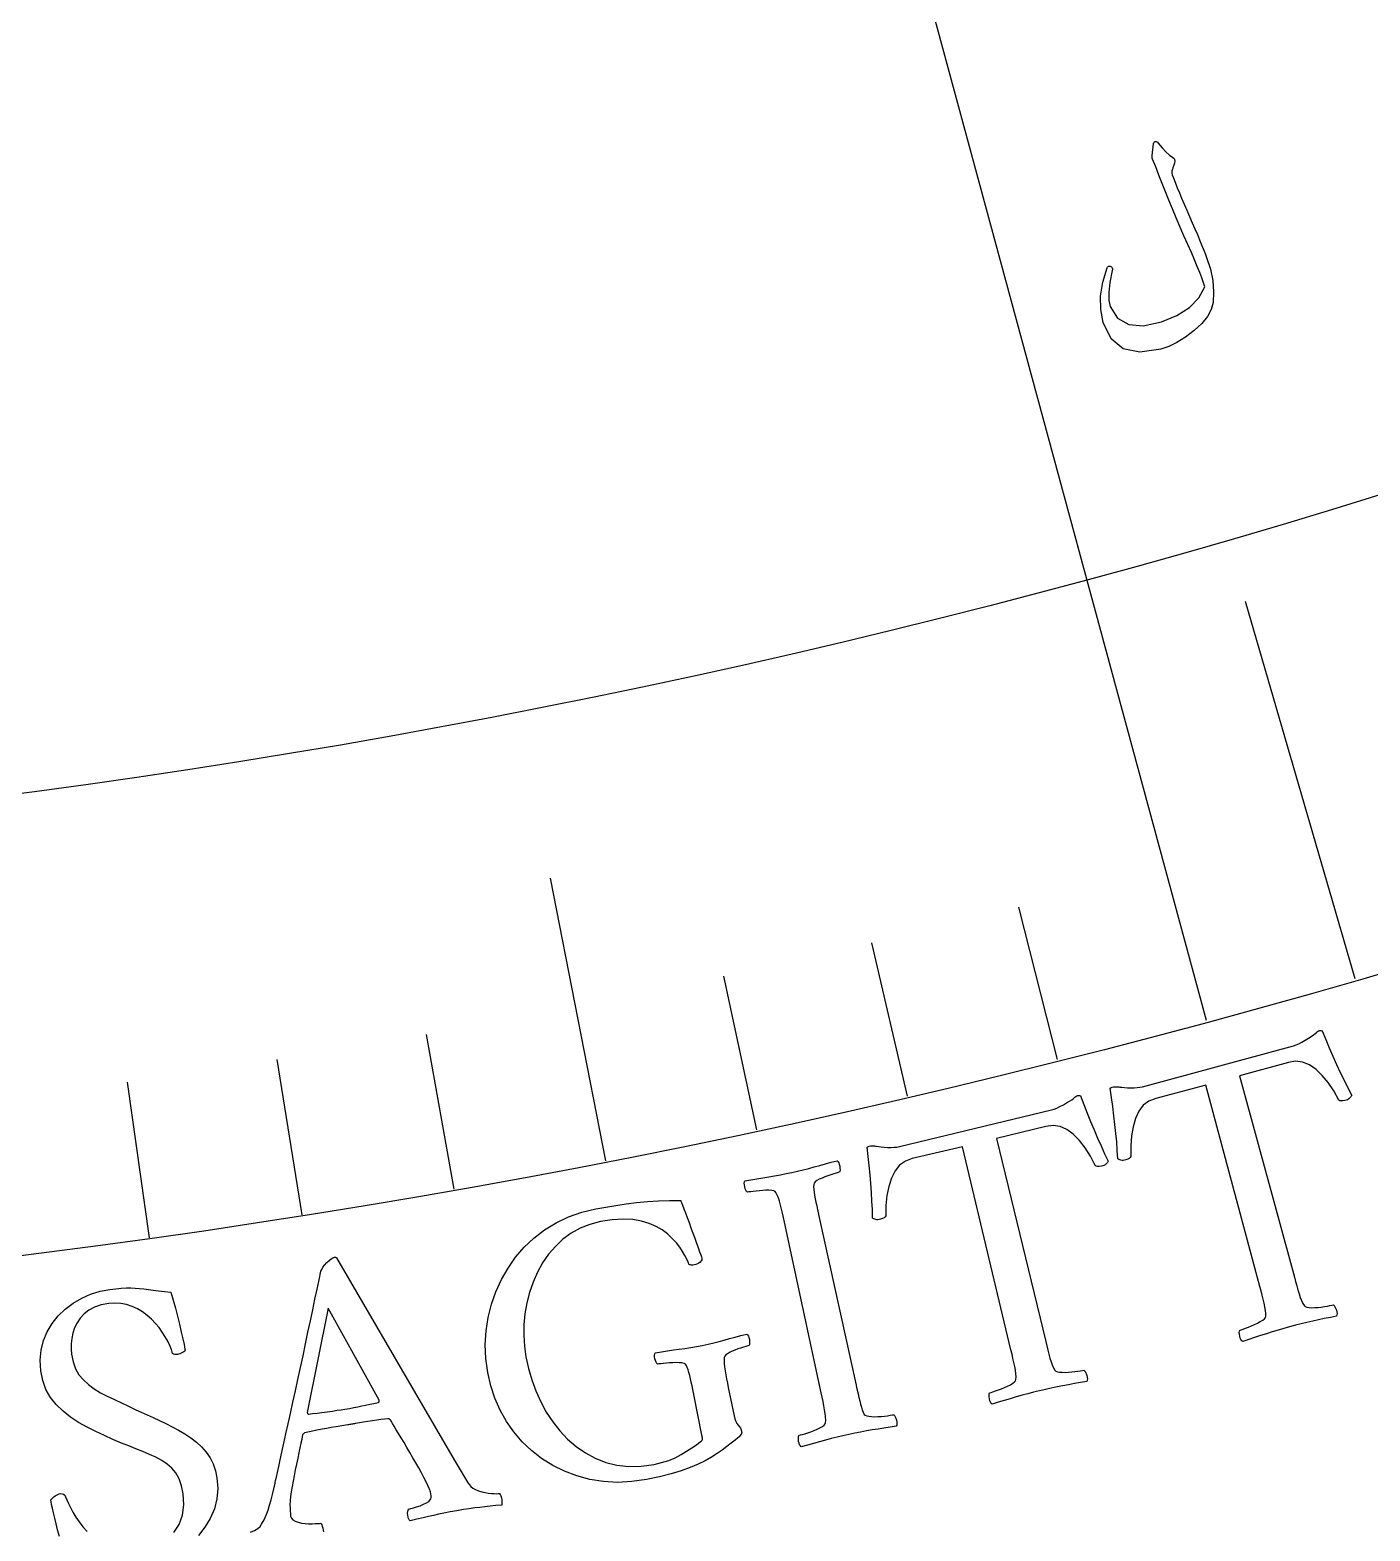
# Model space of a CAD drawing. Header units: millimetres. Extents: x -65 to 65, y -65 to 75.
# Drawn here: x 6.51 to 14.5, y -52.91 to -43.98 of the extents above; entities that cross this region are included whole.
import ezdxf

# ---------------------------------------------------------------- set-up
doc = ezdxf.new("R2010")
doc.units = ezdxf.units.MM
for name, color, linetype in [('CUT_OUTER', 1, 'Continuous'), ('ENGRAVE', 7, 'Continuous'), ('ENGRAVE_FINE', 8, 'Continuous'), ('TEXT', 5, 'Continuous')]:
    doc.layers.add(name, color=color, linetype=linetype)

msp = doc.modelspace()

# ---------------------------------------------------------------- linework, layer by layer
at = {"layer": 'CUT_OUTER'}
msp.add_arc((-0.0001, -0.0002), 64.9998, 178.916906, 2.285404, dxfattribs=at)
at = {"layer": 'ENGRAVE'}
for points in [[(13.5225, -49.8743), (11.4814, -42.3461)], [(14.407, -49.626), (13.7546, -47.3788)], [(9.9437, -50.7093), (9.6135, -49.0253)]]:
    msp.add_lwpolyline(points, dxfattribs=at)
for radius in [63.7, 63.7, 61.9938, 58.825, 58.825, 56.3225, 51.675, 51.675, 48.945]:
    msp.add_circle((0, 0), radius, dxfattribs=at)
at = {"layer": 'ENGRAVE_FINE'}
for points in [[(12.6336, -50.1069), (12.4048, -49.1993)], [(11.7407, -50.3236), (11.528, -49.4121)], [(10.8439, -50.5244), (10.6475, -49.6092)], [(9.0402, -50.8781), (8.8764, -49.9565)], [(8.1338, -51.0308), (7.9865, -50.1065)], [(7.2248, -51.1674), (7.094, -50.2406)]]:
    msp.add_lwpolyline(points, dxfattribs=at)
at = {"layer": 'TEXT'}
for points in [[(13.2062, -44.6541), (13.2073, -44.6491), (13.2095, -44.6451), (13.2128, -44.6421), (13.2171, -44.6402), (13.2218, -44.6396), (13.2263, -44.6409), (13.2306, -44.6439), (13.2347, -44.6487), (13.2571, -44.6772), (13.2791, -44.701), (13.3008, -44.7201), (13.3219, -44.7346), (13.3286, -44.7401), (13.3322, -44.7476), (13.3329, -44.7572), (13.3306, -44.7688), (13.3287, -44.7746), (13.3268, -44.7802), (13.3251, -44.7856), (13.3236, -44.7908), (13.3221, -44.7956), (13.3207, -44.8), (13.3193, -44.8041), (13.318, -44.8077), (13.316, -44.8142), (13.3153, -44.8215), (13.316, -44.8296), (13.3181, -44.8383), (13.3269, -44.8622), (13.337, -44.888), (13.3482, -44.9159), (13.3606, -44.9459), (13.3741, -44.9779), (13.3886, -45.012), (13.4041, -45.0482), (13.4207, -45.0865), (13.4377, -45.1245), (13.4535, -45.1604), (13.4679, -45.194), (13.4811, -45.2255), (13.493, -45.2548), (13.5039, -45.2821), (13.5136, -45.3072), (13.5223, -45.3304), (13.545, -45.3997), (13.559, -45.4676), (13.5643, -45.5341), (13.5609, -45.5991), (13.5508, -45.6397), (13.5287, -45.681), (13.4946, -45.7229), (13.4486, -45.7655), (13.3965, -45.8047), (13.3461, -45.8364), (13.2972, -45.8604), (13.25, -45.8768), (13.1252, -45.895), (13.0264, -45.8745), (12.9537, -45.8155), (12.9071, -45.7183), (12.8918, -45.6404), (12.8907, -45.5602), (12.9036, -45.4776), (12.9307, -45.3928), (12.9331, -45.3876), (12.9361, -45.384), (12.9398, -45.3819), (12.9441, -45.3813), (12.949, -45.3817), (12.953, -45.383), (12.956, -45.3851), (12.9582, -45.388), (12.9605, -45.3926), (12.9616, -45.3973), (12.9617, -45.4022), (12.9606, -45.4071), (12.9463, -45.4794), (12.9393, -45.5395), (12.9396, -45.5874), (12.9474, -45.623), (12.9924, -45.6918), (13.0585, -45.7299), (13.1456, -45.7373), (13.2536, -45.7138), (13.3461, -45.6758), (13.4201, -45.6281), (13.4757, -45.5711), (13.5129, -45.5047), (13.5045, -45.4804), (13.4941, -45.4523), (13.4817, -45.4202), (13.4672, -45.3843), (13.4506, -45.3444), (13.4318, -45.3004), (13.4108, -45.2525), (13.3875, -45.2005), (13.3642, -45.1466), (13.3414, -45.0936), (13.3193, -45.0413), (13.2978, -44.9897), (13.2771, -44.939), (13.2571, -44.8889), (13.2379, -44.8396), (13.2195, -44.791), (13.1998, -44.7447), (13.1985, -44.7392), (13.1977, -44.7339), (13.1976, -44.7288), (13.1982, -44.7238)], [(14.0408, -50.0241), (14.0557, -50.0191), (14.0723, -50.012), (14.0904, -50.0028), (14.1103, -49.9916), (14.1294, -49.9798), (14.1458, -49.9692), (14.1593, -49.9597), (14.1699, -49.9514), (14.1773, -49.9447), (14.1837, -49.9397), (14.1889, -49.9362), (14.193, -49.9344), (14.1967, -49.9337), (14.2009, -49.9335), (14.2056, -49.9338), (14.2108, -49.9346), (14.2321, -49.9864), (14.2536, -50.0372), (14.2753, -50.0869), (14.2973, -50.1356), (14.3194, -50.1833), (14.3417, -50.23), (14.3642, -50.2756), (14.387, -50.3202), (14.3849, -50.3236), (14.382, -50.3275), (14.3783, -50.3319), (14.3738, -50.3369), (14.3685, -50.3417), (14.3622, -50.3454), (14.355, -50.3482), (14.3468, -50.3498), (14.3348, -50.3524), (14.3247, -50.3529), (14.3165, -50.3512), (14.3103, -50.3473), (14.2799, -50.2925), (14.2471, -50.2439), (14.212, -50.2015), (14.1745, -50.1653), (14.1353, -50.1378), (14.0949, -50.1216), (14.0532, -50.1168), (14.0102, -50.1233), (13.718, -50.2041), (14.0455, -51.4028), (14.0527, -51.4288), (14.0598, -51.4538), (14.0668, -51.4779), (14.0737, -51.5011), (14.0808, -51.5226), (14.0883, -51.5417), (14.0964, -51.5584), (14.105, -51.5728), (14.1108, -51.5775), (14.1202, -51.5809), (14.1332, -51.583), (14.1497, -51.5838), (14.1681, -51.5835), (14.1867, -51.5823), (14.2056, -51.5803), (14.2248, -51.5774), (14.2426, -51.5741), (14.2574, -51.5713), (14.2691, -51.5688), (14.2779, -51.5666), (14.2827, -51.5714), (14.2873, -51.5782), (14.2916, -51.587), (14.2957, -51.5979), (14.2987, -51.609), (14.2999, -51.6187), (14.2991, -51.627), (14.2965, -51.6339), (14.2599, -51.6415), (14.224, -51.6491), (14.189, -51.6565), (14.1547, -51.6639), (14.1206, -51.6715), (14.0863, -51.6797), (14.0516, -51.6884), (14.0165, -51.6977), (13.9824, -51.7072), (13.9481, -51.7172), (13.9136, -51.7277), (13.879, -51.7387), (13.8441, -51.75), (13.8089, -51.7616), (13.7734, -51.7734), (13.7377, -51.7854), (13.732, -51.7808), (13.7272, -51.774), (13.7233, -51.765), (13.7203, -51.7539), (13.7183, -51.7425), (13.7176, -51.7326), (13.7181, -51.7244), (13.7198, -51.7178), (13.7286, -51.7153), (13.7402, -51.7115), (13.7548, -51.7064), (13.7723, -51.7), (13.7909, -51.6927), (13.8089, -51.6848), (13.8262, -51.6762), (13.8428, -51.667), (13.857, -51.6578), (13.8671, -51.6495), (13.8729, -51.6419), (13.8746, -51.6352), (13.8748, -51.6185), (13.8733, -51.6), (13.8702, -51.5797), (13.8654, -51.5576), (13.8597, -51.5341), (13.8536, -51.5097), (13.847, -51.4845), (13.8401, -51.4584), (13.5174, -50.2585), (13.2196, -50.3376), (13.1792, -50.3537), (13.1457, -50.3789), (13.1189, -50.4133), (13.0989, -50.4568), (13.0848, -50.5071), (13.0754, -50.5615), (13.0709, -50.6202), (13.0713, -50.6831), (13.0679, -50.6896), (13.0617, -50.6952), (13.0528, -50.6999), (13.041, -50.7037), (13.0332, -50.7064), (13.0259, -50.7076), (13.0189, -50.7075), (13.0124, -50.7059), (13.0065, -50.7037), (13.0015, -50.7017), (12.9972, -50.6997), (12.9938, -50.6978), (12.9909, -50.6479), (12.987, -50.5972), (12.9824, -50.5457), (12.9769, -50.4935), (12.9707, -50.4405), (12.9639, -50.3867), (12.9566, -50.3321), (12.9488, -50.2766), (12.9545, -50.2731), (12.9611, -50.2705), (12.9685, -50.2688), (12.9769, -50.2681), (12.9852, -50.2679), (12.9926, -50.2682), (12.9992, -50.2688), (13.005, -50.2698), (13.018, -50.2717), (13.0333, -50.2731), (13.0508, -50.2741), (13.0706, -50.2747), (13.0906, -50.2746), (13.109, -50.2734), (13.1257, -50.2712), (13.1407, -50.268)], [(12.5991, -50.4065), (12.6142, -50.4019), (12.6309, -50.3953), (12.6493, -50.3867), (12.6695, -50.376), (12.689, -50.3648), (12.7056, -50.3547), (12.7194, -50.3456), (12.7302, -50.3375), (12.7379, -50.3311), (12.7444, -50.3262), (12.7497, -50.3229), (12.7538, -50.3213), (12.7576, -50.3206), (12.7618, -50.3205), (12.7664, -50.3209), (12.7716, -50.3219), (12.7914, -50.3743), (12.8115, -50.4257), (12.8318, -50.476), (12.8523, -50.5254), (12.873, -50.5737), (12.894, -50.621), (12.9152, -50.6672), (12.9366, -50.7124), (12.9345, -50.7157), (12.9315, -50.7195), (12.9277, -50.7239), (12.923, -50.7288), (12.9176, -50.7334), (12.9112, -50.737), (12.9039, -50.7395), (12.8957, -50.7409), (12.8836, -50.7432), (12.8734, -50.7433), (12.8653, -50.7414), (12.8592, -50.7373), (12.8304, -50.6817), (12.7991, -50.6322), (12.7652, -50.5888), (12.7288, -50.5515), (12.6903, -50.5229), (12.6503, -50.5056), (12.6088, -50.4996), (12.5657, -50.5048), (12.2712, -50.5772), (12.5642, -51.7847), (12.5707, -51.8109), (12.577, -51.8362), (12.5833, -51.8605), (12.5896, -51.8839), (12.596, -51.9056), (12.6031, -51.9249), (12.6107, -51.9418), (12.6188, -51.9564), (12.6245, -51.9612), (12.6338, -51.9649), (12.6467, -51.9674), (12.6632, -51.9687), (12.6816, -51.9689), (12.7003, -51.9683), (12.7192, -51.9668), (12.7385, -51.9644), (12.7563, -51.9617), (12.7712, -51.9593), (12.783, -51.9571), (12.7918, -51.9552), (12.7965, -51.9601), (12.8009, -51.9671), (12.805, -51.976), (12.8087, -51.987), (12.8114, -51.9982), (12.8123, -52.0079), (12.8113, -52.0162), (12.8085, -52.023), (12.7717, -52.0296), (12.7356, -52.0361), (12.7003, -52.0425), (12.6659, -52.0489), (12.6316, -52.0556), (12.597, -52.0627), (12.5621, -52.0705), (12.5268, -52.0787), (12.4924, -52.0872), (12.4579, -52.0962), (12.4231, -52.1057), (12.3881, -52.1157), (12.3529, -52.1261), (12.3174, -52.1366), (12.2817, -52.1474), (12.2456, -52.1584), (12.24, -52.1536), (12.2354, -52.1467), (12.2318, -52.1376), (12.2291, -52.1264), (12.2274, -52.1149), (12.227, -52.1051), (12.2277, -52.0969), (12.2296, -52.0904), (12.2385, -52.088), (12.2502, -52.0846), (12.265, -52.0799), (12.2826, -52.074), (12.3014, -52.0673), (12.3196, -52.0599), (12.3372, -52.0518), (12.3541, -52.043), (12.3685, -52.0343), (12.3788, -52.0263), (12.3849, -52.0189), (12.3868, -52.0122), (12.3874, -51.9955), (12.3864, -51.977), (12.3839, -51.9566), (12.3798, -51.9343), (12.3747, -51.9107), (12.3693, -51.8862), (12.3635, -51.8608), (12.3573, -51.8345), (12.0692, -50.6258), (11.7692, -50.6964), (11.7284, -50.7113), (11.6942, -50.7355), (11.6665, -50.7691), (11.6452, -50.812), (11.6296, -50.8618), (11.6187, -50.916), (11.6125, -50.9745), (11.6111, -51.0374), (11.6075, -51.0438), (11.6012, -51.0492), (11.5921, -51.0537), (11.5803, -51.0572), (11.5724, -51.0596), (11.565, -51.0606), (11.558, -51.0603), (11.5516, -51.0585), (11.5458, -51.0562), (11.5408, -51.054), (11.5366, -51.0519), (11.5332, -51.0499), (11.5317, -50.9999), (11.5293, -50.9491), (11.5261, -50.8975), (11.5221, -50.8452), (11.5175, -50.792), (11.5123, -50.7381), (11.5066, -50.6832), (11.5003, -50.6275), (11.5061, -50.6242), (11.5128, -50.6218), (11.5203, -50.6204), (11.5286, -50.6198), (11.5369, -50.6199), (11.5444, -50.6204), (11.551, -50.6212), (11.5567, -50.6224), (11.5697, -50.6246), (11.5849, -50.6265), (11.6023, -50.628), (11.6221, -50.6292), (11.6422, -50.6296), (11.6606, -50.629), (11.6773, -50.6273), (11.6924, -50.6245)], [(11.0514, -50.7785), (11.0857, -50.7708), (11.1195, -50.7627), (11.1527, -50.7542), (11.1853, -50.7453), (11.2181, -50.7363), (11.2516, -50.7272), (11.286, -50.718), (11.321, -50.7089), (11.3264, -50.7137), (11.3309, -50.7207), (11.3344, -50.7298), (11.337, -50.7411), (11.3385, -50.7526), (11.3389, -50.7624), (11.3382, -50.7705), (11.3363, -50.777), (11.3277, -50.7792), (11.3162, -50.7825), (11.3018, -50.7869), (11.2846, -50.7924), (11.2662, -50.7986), (11.2486, -50.8052), (11.2316, -50.812), (11.2154, -50.8192), (11.2014, -50.8266), (11.1911, -50.8341), (11.1847, -50.8418), (11.182, -50.8496), (11.1817, -50.8634), (11.1825, -50.8788), (11.1845, -50.896), (11.1876, -50.9148), (11.1914, -50.9348), (11.1956, -50.9558), (11.2002, -50.9776), (11.2051, -51.0003), (11.2059, -51.004), (11.2067, -51.0076), (11.2075, -51.0113), (11.2083, -51.0149), (11.2091, -51.0186), (11.2099, -51.0222), (11.2107, -51.0259), (11.2115, -51.0296), (11.4348, -52.0458), (11.4356, -52.0495), (11.4364, -52.0531), (11.4372, -52.0568), (11.438, -52.0604), (11.4388, -52.0641), (11.4396, -52.0677), (11.4404, -52.0714), (11.4412, -52.075), (11.4463, -52.0976), (11.4512, -52.1191), (11.4561, -52.1395), (11.4609, -52.1589), (11.4659, -52.1767), (11.4713, -52.1927), (11.477, -52.2068), (11.4832, -52.2191), (11.4888, -52.2241), (11.498, -52.228), (11.5108, -52.2307), (11.5273, -52.2324), (11.5457, -52.233), (11.5647, -52.2327), (11.584, -52.2316), (11.6039, -52.2295), (11.6223, -52.2271), (11.6376, -52.2249), (11.6497, -52.2229), (11.6587, -52.2211), (11.6632, -52.2262), (11.6675, -52.2332), (11.6713, -52.2422), (11.6749, -52.2533), (11.6773, -52.2646), (11.6779, -52.2743), (11.6768, -52.2826), (11.6739, -52.2893), (11.6369, -52.2951), (11.6007, -52.3008), (11.5653, -52.3065), (11.5307, -52.3121), (11.4963, -52.318), (11.4616, -52.3244), (11.4265, -52.3314), (11.391, -52.3389), (11.3564, -52.3466), (11.3217, -52.3549), (11.2867, -52.3636), (11.2516, -52.3729), (11.2161, -52.3825), (11.1804, -52.3922), (11.1444, -52.4022), (11.1081, -52.4124), (11.1027, -52.4075), (11.0982, -52.4005), (11.0947, -52.3913), (11.0923, -52.3801), (11.0909, -52.3686), (11.0907, -52.3587), (11.0916, -52.3506), (11.0937, -52.3441), (11.1025, -52.3419), (11.1144, -52.3387), (11.1292, -52.3344), (11.147, -52.3289), (11.1659, -52.3225), (11.1843, -52.3155), (11.202, -52.3078), (11.2191, -52.2995), (11.2337, -52.291), (11.2442, -52.2832), (11.2504, -52.276), (11.2524, -52.2693), (11.2534, -52.2527), (11.2529, -52.2341), (11.2508, -52.2137), (11.2472, -52.1913), (11.2426, -52.1676), (11.2377, -52.1429), (11.2325, -52.1174), (11.2269, -52.0911), (11.0076, -51.0739), (11.0019, -51.0475), (10.9961, -51.0219), (10.9904, -50.997), (10.9846, -50.973), (10.9786, -50.9506), (10.9721, -50.9307), (10.965, -50.9133), (10.9573, -50.8984), (10.9526, -50.8923), (10.9441, -50.8879), (10.9317, -50.8853), (10.9155, -50.8845), (10.8972, -50.8848), (10.8786, -50.8857), (10.8596, -50.8871), (10.8403, -50.8891), (10.8223, -50.8912), (10.8074, -50.8932), (10.7956, -50.895), (10.7869, -50.8966), (10.7824, -50.8915), (10.7784, -50.8844), (10.7746, -50.8753), (10.7713, -50.8642), (10.769, -50.8529), (10.7684, -50.8431), (10.7695, -50.8349), (10.7724, -50.8282), (10.8083, -50.822), (10.844, -50.8159), (10.8794, -50.81), (10.9146, -50.8043), (10.9494, -50.7985), (10.9838, -50.7922), (11.0178, -50.7856), (11.0514, -50.7785)], [(10.4679, -52.1013), (10.4672, -52.0976), (10.4664, -52.0939), (10.4657, -52.0902), (10.465, -52.0866), (10.4642, -52.0829), (10.4635, -52.0792), (10.4628, -52.0756), (10.462, -52.0719), (10.4574, -52.0492), (10.4528, -52.0276), (10.4483, -52.0071), (10.4438, -51.9877), (10.4392, -51.9698), (10.4342, -51.9537), (10.4287, -51.9395), (10.4228, -51.9271), (10.4181, -51.9208), (10.4095, -51.9161), (10.3969, -51.9129), (10.3803, -51.9114), (10.3617, -51.911), (10.3429, -51.9113), (10.3239, -51.9122), (10.3047, -51.9138), (10.2869, -51.9156), (10.2721, -51.9173), (10.2603, -51.919), (10.2515, -51.9205), (10.2471, -51.9153), (10.2431, -51.9081), (10.2394, -51.899), (10.2362, -51.8879), (10.2341, -51.8765), (10.2336, -51.8668), (10.2349, -51.8586), (10.238, -51.8519), (10.2745, -51.8461), (10.3105, -51.8407), (10.3459, -51.8358), (10.3807, -51.8312), (10.4152, -51.8265), (10.4496, -51.8211), (10.4839, -51.8152), (10.5181, -51.8086), (10.5528, -51.8012), (10.5863, -51.7934), (10.6186, -51.7852), (10.6497, -51.7766), (10.6809, -51.7678), (10.7136, -51.7589), (10.7476, -51.7501), (10.7831, -51.7413), (10.7885, -51.7462), (10.7929, -51.7533), (10.7963, -51.7624), (10.7988, -51.7737), (10.8001, -51.7852), (10.8004, -51.7951), (10.7995, -51.8032), (10.7974, -51.8097), (10.7888, -51.8117), (10.7775, -51.8148), (10.7636, -51.8189), (10.747, -51.824), (10.7295, -51.8299), (10.7127, -51.8362), (10.6967, -51.843), (10.6814, -51.8503), (10.6681, -51.8579), (10.6585, -51.8655), (10.6523, -51.8732), (10.6496, -51.881), (10.6485, -51.8977), (10.6488, -51.9162), (10.6507, -51.9367), (10.6541, -51.9591), (10.6585, -51.9829), (10.6631, -52.0075), (10.6681, -52.0331), (10.6735, -52.0595), (10.708, -52.2282), (10.7126, -52.2464), (10.7181, -52.2618), (10.7247, -52.2744), (10.7324, -52.2843), (10.7397, -52.293), (10.7456, -52.302), (10.7499, -52.3113), (10.7527, -52.3209), (10.7532, -52.3257), (10.7527, -52.3305), (10.7513, -52.3351), (10.7488, -52.3395), (10.7445, -52.3449), (10.7373, -52.3521), (10.7273, -52.3611), (10.7145, -52.372), (10.6904, -52.3911), (10.6644, -52.4109), (10.6364, -52.4314), (10.6065, -52.4526), (10.5733, -52.4739), (10.5355, -52.4949), (10.4931, -52.5155), (10.4461, -52.5356), (10.3929, -52.5551), (10.332, -52.5734), (10.2633, -52.5907), (10.1869, -52.6068), (10.099, -52.6197), (10.0133, -52.624), (9.9299, -52.6195), (9.8487, -52.6065), (9.7707, -52.5856), (9.6969, -52.5579), (9.6271, -52.5233), (9.5615, -52.4819), (9.5006, -52.4345), (9.4454, -52.3819), (9.3956, -52.3241), (9.3514, -52.2612), (9.3133, -52.194), (9.2821, -52.1231), (9.2577, -52.0486), (9.2401, -51.9706), (9.229, -51.8865), (9.2258, -51.8036), (9.2305, -51.7221), (9.243, -51.6418), (9.2627, -51.5638), (9.289, -51.4888), (9.3218, -51.4168), (9.3611, -51.3479), (9.4066, -51.2833), (9.4582, -51.2239), (9.5158, -51.1699), (9.5793, -51.1211), (9.6483, -51.0787), (9.7222, -51.0436), (9.801, -51.0159), (9.8848, -50.9956), (9.9431, -50.9849), (10.003, -50.9751), (10.0644, -50.9661), (10.1274, -50.9581), (10.1917, -50.9517), (10.257, -50.9475), (10.3231, -50.9456), (10.3903, -50.9459), (10.3914, -50.9489), (10.3949, -50.958), (10.4007, -50.9731), (10.4089, -50.9943), (10.4185, -51.0196), (10.4287, -51.0469), (10.4395, -51.0764), (10.4509, -51.108), (10.4623, -51.1399), (10.4733, -51.1703), (10.4838, -51.1991), (10.4939, -51.2265), (10.5026, -51.2504), (10.5092, -51.2689), (10.5135, -51.282), (10.5156, -51.2896), (10.5166, -51.2945), (10.5152, -51.2998), (10.5114, -51.3057), (10.5051, -51.3121), (10.4974, -51.3181), (10.4892, -51.323), (10.4803, -51.3267), (10.471, -51.3293), (10.4627, -51.3305), (10.4549, -51.3306), (10.4475, -51.3297), (10.4405, -51.3278), (10.4342, -51.3132), (10.4254, -51.2952), (10.4143, -51.274), (10.4008, -51.2493), (10.3842, -51.2231), (10.3638, -51.197), (10.3398, -51.171), (10.3121, -51.1451), (10.2801, -51.1209), (10.2433, -51.1), (10.2018, -51.0825), (10.1556, -51.0683), (10.1039, -51.059), (10.0461, -51.0566), (9.9821, -51.0607), (9.912, -51.0716), (9.8494, -51.0876), (9.7913, -51.1105), (9.7375, -51.1402), (9.6881, -51.1768), (9.6432, -51.2191), (9.603, -51.2658), (9.5674, -51.317), (9.5366, -51.3727), (9.5105, -51.4317), (9.4893, -51.4925), (9.4732, -51.5552), (9.4621, -51.6199), (9.4559, -51.6852), (9.4547, -51.7497), (9.4586, -51.8134), (9.4675, -51.8764), (9.4826, -51.9456), (9.5023, -52.0133), (9.5266, -52.0796), (9.5557, -52.1444), (9.5892, -52.2063), (9.6271, -52.2641), (9.6694, -52.3177), (9.7161, -52.3672), (9.7669, -52.4114), (9.8218, -52.449), (9.8806, -52.4802), (9.9433, -52.5049), (10.0099, -52.5217), (10.08, -52.5293), (10.1537, -52.5277), (10.2309, -52.517), (10.2762, -52.5064), (10.3182, -52.4932), (10.3569, -52.4772), (10.3923, -52.4585), (10.425, -52.4386), (10.4552, -52.419), (10.4831, -52.3997), (10.5087, -52.3806), (10.5136, -52.3769), (10.5171, -52.3729), (10.519, -52.3688), (10.5195, -52.3645), (10.5192, -52.3599), (10.5185, -52.3548), (10.5177, -52.3493), (10.5166, -52.3434)], [(8.2894, -51.5874), (8.1653, -52.2083), (8.1655, -52.2086), (8.1658, -52.2095), (8.1665, -52.211), (8.1673, -52.2131), (8.1684, -52.2151), (8.1695, -52.2165), (8.1706, -52.2173), (8.1718, -52.2174), (8.1964, -52.2148), (8.2233, -52.2115), (8.2525, -52.2078), (8.284, -52.2035), (8.315, -52.1992), (8.3427, -52.1951), (8.3672, -52.1915), (8.3884, -52.1881), (8.4159, -52.1835), (8.442, -52.1789), (8.4666, -52.1741), (8.4898, -52.1692), (8.5128, -52.1642), (8.5369, -52.159), (8.562, -52.1536), (8.5882, -52.148), (8.5904, -52.1473), (8.5919, -52.1458), (8.5929, -52.1437), (8.5933, -52.1409), (8.5934, -52.1381), (8.5935, -52.1361), (8.5935, -52.1349), (8.5935, -52.1345)]]:
    msp.add_lwpolyline(points, close=True, dxfattribs=at)
for points in [[(7.8276, -52.9197), (7.8511, -52.9097), (7.8699, -52.8986), (7.8839, -52.8865), (7.8931, -52.8734), (7.9074, -52.8466), (7.9201, -52.8186), (7.9312, -52.7894), (7.9407, -52.759), (7.9492, -52.7277), (7.9574, -52.6957), (7.9653, -52.6628), (7.973, -52.6293), (7.973, -52.6293), (7.9739, -52.6253), (7.9766, -52.6133), (7.981, -52.5933), (7.9873, -52.5653), (7.995, -52.5304), (8.0039, -52.4898), (8.0139, -52.4436), (8.0251, -52.3916), (8.0373, -52.3353), (8.0504, -52.2757), (8.0644, -52.2131), (8.0793, -52.1472), (8.0945, -52.0794), (8.1097, -52.0106), (8.1248, -51.9408), (8.1399, -51.8701), (8.1548, -51.7996), (8.1694, -51.7306), (8.1837, -51.6631), (8.1977, -51.597), (8.2111, -51.5336), (8.2237, -51.4741), (8.2355, -51.4185), (8.2465, -51.3669), (8.2511, -51.3557), (8.2585, -51.3434), (8.2687, -51.3301), (8.2816, -51.3157), (8.2951, -51.3025), (8.3072, -51.2926), (8.3179, -51.2862), (8.327, -51.2831), (8.3292, -51.2828), (8.331, -51.2828), (8.3323, -51.2829), (8.3332, -51.2833), (8.3342, -51.2839), (8.3356, -51.2845), (8.3375, -51.2853), (8.3399, -51.2861), (9.0401, -52.4894), (9.0752, -52.5486), (9.1018, -52.5927), (9.1197, -52.6219), (9.129, -52.6361), (9.1389, -52.6478), (9.1516, -52.6581), (9.1671, -52.667), (9.1854, -52.6744), (9.2049, -52.6804), (9.2242, -52.685), (9.2433, -52.6883), (9.2621, -52.6901), (9.2791, -52.691), (9.2927, -52.6914), (9.3028, -52.6913), (9.3094, -52.6906), (9.3149, -52.6969), (9.319, -52.7051), (9.3219, -52.7153), (9.3236, -52.7274), (9.3244, -52.7392), (9.3248, -52.7484), (9.3246, -52.755), (9.3241, -52.759), (9.2886, -52.7628), (9.2551, -52.7664), (9.2234, -52.7698), (9.1936, -52.773), (9.1635, -52.7766), (9.1306, -52.7811), (9.0949, -52.7866), (9.0566, -52.7929), (9.0163, -52.8001), (8.9795, -52.807), (8.9465, -52.8138), (8.917, -52.8205), (8.8877, -52.8274), (8.8547, -52.8351), (8.8183, -52.8434), (8.7782, -52.8526), (8.773, -52.8474), (8.7688, -52.8402), (8.7658, -52.8309), (8.7638, -52.8195), (8.7631, -52.808), (8.7638, -52.7981), (8.7658, -52.7898), (8.7693, -52.7832), (8.7819, -52.7806), (8.7974, -52.7763), (8.8159, -52.7705), (8.8373, -52.763), (8.8582, -52.7547), (8.8752, -52.7462), (8.8884, -52.7376), (8.8978, -52.7288), (8.9011, -52.7222), (8.9029, -52.714), (8.9032, -52.7042), (8.9018, -52.6927), (8.8986, -52.6799), (8.8928, -52.6636), (8.8843, -52.6437), (8.8731, -52.6204), (8.8599, -52.5945), (8.8454, -52.5672), (8.8295, -52.5383), (8.8123, -52.5079), (8.7944, -52.477), (8.7766, -52.4465), (8.759, -52.4165), (8.7414, -52.3869), (8.7246, -52.3589), (8.7094, -52.3335), (8.6957, -52.3106), (8.6836, -52.2903), (8.6736, -52.2737), (8.6666, -52.2619), (8.6623, -52.2547), (8.6609, -52.2524), (8.6605, -52.2521), (8.6594, -52.2513), (8.6577, -52.25), (8.6552, -52.2482), (8.6523, -52.2465), (8.6496, -52.2454), (8.647, -52.2449), (8.6445, -52.245), (8.6249, -52.2471), (8.6031, -52.2499), (8.5792, -52.2533), (8.5533, -52.2574), (8.5267, -52.2618), (8.5011, -52.266), (8.4764, -52.27), (8.4526, -52.2738), (8.4465, -52.2748), (8.4403, -52.2758), (8.4342, -52.2768), (8.428, -52.2778), (8.422, -52.2787), (8.4164, -52.2797), (8.411, -52.2805), (8.4059, -52.2813), (8.3705, -52.2871), (8.3378, -52.2926), (8.3079, -52.2977), (8.2808, -52.3026), (8.2533, -52.3078), (8.2222, -52.314), (8.1874, -52.3213), (8.149, -52.3296), (8.1477, -52.33), (8.1461, -52.331), (8.1443, -52.3324), (8.1422, -52.3344), (8.1403, -52.3364), (8.139, -52.3378), (8.1382, -52.3386), (8.1379, -52.3389), (8.1372, -52.3421), (8.1352, -52.3519), (8.1318, -52.3682), (8.1271, -52.3911), (8.1214, -52.4184), (8.1151, -52.4481), (8.1083, -52.4804), (8.1009, -52.5151), (8.0934, -52.5504), (8.0866, -52.5845), (8.0803, -52.6174), (8.0747, -52.6491), (8.0691, -52.6802), (8.0651, -52.7086), (8.0628, -52.7342), (8.0621, -52.757), (8.0624, -52.7773), (8.0632, -52.7954), (8.0644, -52.8111), (8.066, -52.8246), (8.0704, -52.8371), (8.0794, -52.8475), (8.093, -52.8557), (8.1111, -52.8619), (8.1317, -52.8662), (8.1523, -52.8691), (8.173, -52.8705), (8.1939, -52.8706), (8.2127, -52.8698), (8.2277, -52.8691), (8.2386, -52.8683), (8.2455, -52.8676), (8.2485, -52.871), (8.2515, -52.8771), (8.2546, -52.8858), (8.2578, -52.8972), (8.2605, -52.9092), (8.2619, -52.9196)], [(7.3699, -52.9224), (7.402, -52.8742), (7.422, -52.8197), (7.43, -52.7588), (7.4261, -52.6916), (7.4165, -52.6441), (7.402, -52.603), (7.3825, -52.5682), (7.3581, -52.5399), (7.3298, -52.5158), (7.2983, -52.494), (7.2637, -52.4746), (7.226, -52.4574), (7.186, -52.4412), (7.1446, -52.4245), (7.1018, -52.4074), (7.0575, -52.3897), (7.0078, -52.368), (6.9573, -52.3449), (6.9058, -52.3205), (6.8534, -52.2948), (6.8023, -52.2666), (6.7548, -52.235), (6.7107, -52.1998), (6.6702, -52.1613), (6.6353, -52.1184), (6.6082, -52.0704), (6.5889, -52.0174), (6.5774, -51.9593), (6.5737, -51.8965), (6.5789, -51.8368), (6.593, -51.7802), (6.6159, -51.7267), (6.646, -51.6772), (6.6818, -51.6324), (6.7232, -51.5924), (6.7703, -51.557), (6.8213, -51.5272), (6.8747, -51.5036), (6.9304, -51.4862), (6.9884, -51.475), (6.9884, -51.475), (7.0244, -51.4707), (7.0574, -51.4678), (7.0873, -51.4665), (7.1142, -51.4666), (7.1398, -51.4679), (7.1658, -51.4698), (7.1922, -51.4725), (7.219, -51.4759), (7.2477, -51.4798), (7.2796, -51.4838), (7.3148, -51.4879), (7.3533, -51.4922), (7.367, -51.5386), (7.38, -51.5858), (7.3924, -51.6339), (7.4041, -51.6828), (7.4147, -51.7291), (7.4236, -51.7692), (7.4309, -51.803), (7.4365, -51.8307), (7.4371, -51.8365), (7.435, -51.8419), (7.4299, -51.847), (7.4221, -51.8517), (7.4132, -51.8557), (7.4051, -51.8588), (7.3978, -51.861), (7.3913, -51.8624), (7.3831, -51.8629), (7.3757, -51.862), (7.369, -51.8598), (7.3631, -51.8563), (7.3561, -51.8336), (7.3465, -51.8095), (7.3342, -51.7838), (7.3191, -51.7567), (7.3017, -51.7292), (7.2821, -51.7027), (7.2603, -51.6771), (7.2363, -51.6524), (7.2104, -51.6295), (7.1827, -51.6092), (7.1532, -51.5915), (7.1219, -51.5764), (7.0891, -51.5649), (7.0549, -51.5582), (7.0194, -51.5562), (6.9826, -51.5589), (6.937, -51.5677), (6.8974, -51.5811), (6.8635, -51.599), (6.8355, -51.6214), (6.8125, -51.6471), (6.7938, -51.6747), (6.7793, -51.7043), (6.769, -51.7359), (6.7624, -51.768), (6.7588, -51.7995), (6.7582, -51.8302), (6.7605, -51.8603), (6.7697, -51.9061), (6.7846, -51.9471), (6.8052, -51.9832), (6.8316, -52.0145), (6.8624, -52.0422), (6.8964, -52.0676), (6.9336, -52.0907), (6.9739, -52.1115), (7.0159, -52.1312), (7.0581, -52.1511), (7.1005, -52.1713), (7.1432, -52.1918), (7.176, -52.2066), (7.2105, -52.2222), (7.2467, -52.2384), (7.2845, -52.2554), (7.323, -52.2733), (7.3611, -52.2925), (7.3988, -52.313), (7.436, -52.3348), (7.4717, -52.3585), (7.5046, -52.3846), (7.5348, -52.4131), (7.5622, -52.4441), (7.5858, -52.4778), (7.6045, -52.5145), (7.6183, -52.5544), (7.6272, -52.5973), (7.6318, -52.6615), (7.6268, -52.7231), (7.612, -52.7822), (7.5874, -52.8387), (7.5549, -52.8916), (7.5162, -52.9396)], [(6.6884, -52.9462), (6.6781, -52.9073), (6.6688, -52.8707), (6.6604, -52.8366), (6.6529, -52.8048), (6.6467, -52.7772), (6.6419, -52.7553), (6.6387, -52.7392), (6.637, -52.7289), (6.6427, -52.7221), (6.6489, -52.7157), (6.6556, -52.7098), (6.6629, -52.7042), (6.6705, -52.6994), (6.6785, -52.6956), (6.6867, -52.693), (6.6952, -52.6913), (6.7054, -52.6914), (6.7139, -52.6946), (6.7205, -52.7008), (6.7253, -52.7101), (6.7324, -52.7285), (6.742, -52.7498), (6.754, -52.7741), (6.7685, -52.8015), (6.7856, -52.8303), (6.8055, -52.8593), (6.8284, -52.8883), (6.8541, -52.9175)]]:
    msp.add_lwpolyline(points, dxfattribs=at)

doc.saveas('drawing.dxf')
